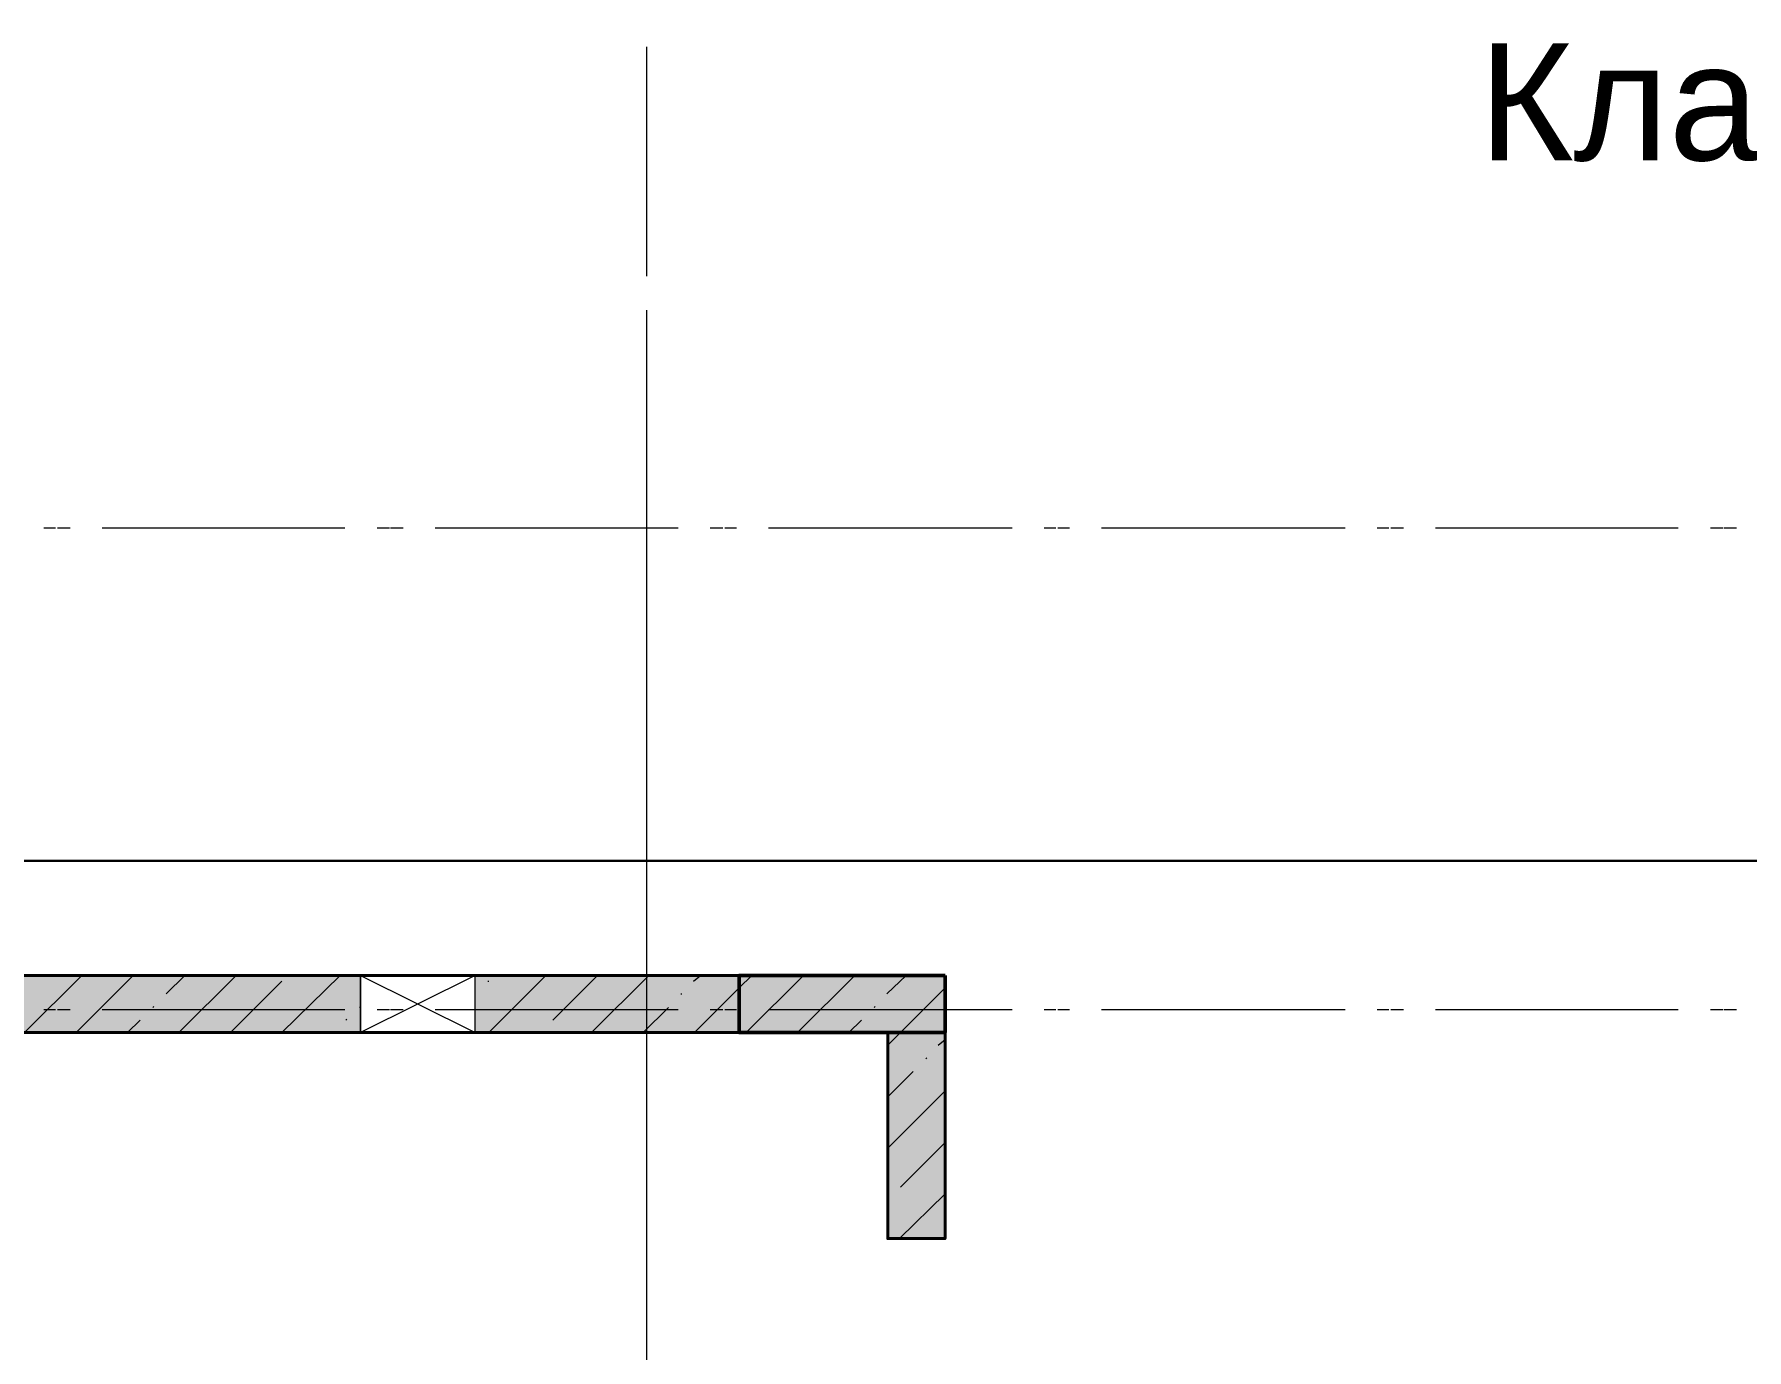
# Model space of a CAD drawing. Header units: millimetres. Extents: x -84737 to 172119, y -43083 to 59399.
# Drawn here: x -61683 to -54218, y 53197 to 58930 of the extents above; entities that cross this region are included whole.
import ezdxf

# ---------------------------------------------------------------- set-up
doc = ezdxf.new("R2010")
doc.units = ezdxf.units.MM
doc.layers.add('PDF _Геометрия', color=7, linetype='Continuous')
doc.layers.add('PDF _Текст', color=7, linetype='Continuous')
doc.layers.add('PDF _Сплошная заливка', color=7, linetype='Continuous', true_color=0xffffff)
doc.styles.add('PDF GOSTCommon', font='arial.ttf')

msp = doc.modelspace()

# ---------------------------------------------------------------- hatches: boundary and pattern name
at = {"layer": 'PDF _Сплошная заливка', "transparency": 33554559}
h = msp.add_hatch(color=256, dxfattribs=at)
h.paths.add_polyline_path([(-60260.5, 54578.8), (-60260.5, 54828.5), (-61809.6, 54828.5), (-61809.6, 54578.8)])
h.paths.add_polyline_path([(-59761, 54828.5), (-59761, 54578.8), (-58609.8, 54578.8), (-58609.8, 54828.5)])

# ---------------------------------------------------------------- linework, layer by layer
at = {"layer": 'PDF _Геометрия', "lineweight": 9}
for points in [[(-59011.9, 57876), (-59011.9, 58874.9)], [(-59011.9, 57046.4), (-59011.9, 57727.8)], [(-59011.9, 57622), (-59011.9, 57672.8)], [(-59011.9, 56420), (-59011.9, 57423.1)], [(-59011.9, 56792.4), (-59011.9, 56847.5)], [(-61640.3, 56779.7), (-61589.5, 56779.7)], [(-61581, 56779.7), (-61526, 56779.7)], [(-61386.3, 56779.7), (-60387.5, 56779.7)], [(-61327.1, 56779.7), (-60328.2, 56779.7)], [(-60188.5, 56779.7), (-60133.5, 56779.7)], [(-60129.3, 56779.7), (-60074.2, 56779.7)], [(-59934.6, 56779.7), (-58935.7, 56779.7)], [(-59875.3, 56779.7), (-58876.4, 56779.7)], [(-58736.8, 56779.7), (-58681.7, 56779.7)], [(-58673.3, 56779.7), (-58622.5, 56779.7)], [(-58482.8, 56779.7), (-57483.9, 56779.7)], [(-58423.5, 56779.7), (-57420.4, 56779.7)], [(-57280.7, 56779.7), (-57230, 56779.7)], [(-57221.5, 56779.7), (-57170.7, 56779.7)], [(-57031, 56779.7), (-56027.9, 56779.7)], [(-56967.5, 56779.7), (-55968.6, 56779.7)], [(-55829, 56779.7), (-55778.2, 56779.7)], [(-55769.7, 56779.7), (-55714.7, 56779.7)], [(-55575, 56779.7), (-54576.1, 56779.7)], [(-55515.8, 56779.7), (-54516.9, 56779.7)], [(-54377.2, 56779.7), (-54322.2, 56779.7)], [(-54317.9, 56779.7), (-54262.9, 56779.7)], [(-59011.9, 55594.6), (-59011.9, 56593.5)], [(-59011.9, 56170.3), (-59011.9, 56221)], [(-59011.9, 54968.2), (-59011.9, 55967.1)], [(-59011.9, 55340.7), (-59011.9, 55395.7)], [(-59011.9, 54142.9), (-59011.9, 55141.7)], [(-61724.9, 54578.8), (-61475.2, 54828.5)], [(-61500.6, 54578.8), (-61250.9, 54828.5)], [(-61107, 54748.1), (-61026.6, 54828.5)], [(-61052, 54578.8), (-60802.2, 54828.5)], [(-60827.6, 54578.8), (-60603.3, 54803.1)], [(-60603.3, 54578.8), (-60349.4, 54828.5)], [(-59706, 54803.1), (-59701.8, 54803.1)], [(-59701.8, 54578.8), (-59452.1, 54828.5)], [(-59422.4, 54633.8), (-59227.7, 54828.5)], [(-59253.1, 54578.8), (-59003.4, 54828.5)], [(-58808.7, 54803.1), (-58779.1, 54828.5)], [(-58804.5, 54578.8), (-58609.8, 54773.5), (-58554.7, 54828.5)], [(-58580.1, 54578.8), (-58330.4, 54828.5)], [(-58355.8, 54578.8), (-58106.1, 54828.5)], [(-57966.4, 54748.1), (-57881.8, 54828.5)], [(-59011.9, 54714.3), (-59011.9, 54769.3)], [(-58863.7, 54748.1), (-58859.5, 54748.1)], [(-57962.2, 54523.8), (-57907.2, 54578.8), (-57712.5, 54773.5)], [(-61640.3, 54680.4), (-61589.5, 54680.4)], [(-61581, 54680.4), (-61526, 54680.4)], [(-61386.3, 54680.4), (-60387.5, 54680.4)], [(-61327.1, 54680.4), (-60328.2, 54680.4)], [(-61166.2, 54688.9), (-61162, 54693.1)], [(-60324, 54633.8), (-60319.7, 54638.1)], [(-60264.7, 54688.9), (-60260.5, 54693.1)], [(-60188.5, 54680.4), (-60133.5, 54680.4)], [(-60129.3, 54680.4), (-60074.2, 54680.4)], [(-59934.6, 54680.4), (-58935.7, 54680.4)], [(-59875.3, 54680.4), (-58876.4, 54680.4)], [(-59028.8, 54578.8), (-58918.8, 54688.9)], [(-58736.8, 54680.4), (-58681.7, 54680.4)], [(-58673.3, 54680.4), (-58622.5, 54680.4)], [(-58482.8, 54680.4), (-57483.9, 54680.4)], [(-58423.5, 54680.4), (-57420.4, 54680.4)], [(-58021.4, 54688.9), (-58017.2, 54693.1)], [(-57280.7, 54680.4), (-57230, 54680.4)], [(-57221.5, 54680.4), (-57170.7, 54680.4)], [(-57031, 54680.4), (-56027.9, 54680.4)], [(-56967.5, 54680.4), (-55968.6, 54680.4)], [(-55829, 54680.4), (-55778.2, 54680.4)], [(-55769.7, 54680.4), (-55714.7, 54680.4)], [(-55575, 54680.4), (-54576.1, 54680.4)], [(-55515.8, 54680.4), (-54516.9, 54680.4)], [(-54377.2, 54680.4), (-54322.2, 54680.4)], [(-54317.9, 54680.4), (-54262.9, 54680.4)], [(-61276.3, 54578.8), (-61221.3, 54633.8)], [(-59477.4, 54578.8), (-59477.4, 54578.8)], [(-58131.5, 54578.8), (-58076.5, 54633.8)], [(-59011.9, 53516.4), (-59011.9, 54515.3)], [(-57742.1, 54523.8), (-57712.5, 54549.2)], [(-57797.1, 54464.5), (-57792.9, 54468.8)], [(-57962.2, 54299.5), (-57852.1, 54409.5)], [(-57962.2, 54075.1), (-57712.5, 54324.9)], [(-57907.2, 53905.8), (-57712.5, 54100.5)], [(-59011.9, 53888.9), (-59011.9, 53939.7)], [(-57911.4, 53681.5), (-57712.5, 53876.2)], [(-59011.9, 52686.9), (-59011.9, 53690)], [(-59011.9, 53262.5), (-59011.9, 53317.5)]]:
    msp.add_lwpolyline(points, dxfattribs=at)
at = {"layer": 'PDF _Геометрия', "lineweight": 30}
msp.add_lwpolyline([(-77360.1, 55328), (-77360.1, 33331.3), (-40663.7, 33331.3), (-40663.7, 41131.9), (-26865.5, 41131.9), (-26865.5, 57427.3), (-47363.8, 57427.3), (-47363.8, 55328)], close=True, dxfattribs=at)
at = {"layer": 'PDF _Геометрия', "lineweight": 40}
for points in [[(-61809.6, 54578.8), (-58609.8, 54578.8), (-58609.8, 54828.5), (-61809.6, 54828.5)], [(-57962.2, 54578.8), (-57962.2, 53681.5), (-57712.5, 53681.5), (-57712.5, 54578.8)]]:
    msp.add_lwpolyline(points, close=True, dxfattribs=at)
at = {"layer": 'PDF _Геометрия', "lineweight": 30}
for points in [[(-60260.5, 54828.5), (-59761, 54828.5)], [(-59761, 54578.8), (-60260.5, 54578.8)]]:
    msp.add_lwpolyline(points, dxfattribs=at)
at = {"layer": 'PDF _Геометрия', "lineweight": 9}
for points in [[(-60260.5, 54578.8), (-60260.5, 54828.5), (-59761, 54578.8), (-59761, 54828.5)], [(-59761, 54828.5), (-60260.5, 54828.5), (-60260.5, 54578.8), (-59761, 54578.8)]]:
    msp.add_lwpolyline(points, close=True, dxfattribs=at)
at = {"layer": 'PDF _Геометрия', "lineweight": 50}
msp.add_lwpolyline([(-57712.5, 54828.5), (-58609.8, 54828.5), (-58609.8, 54578.8), (-57712.5, 54578.8)], close=True, dxfattribs=at)
at = {"layer": 'PDF _Сплошная заливка', "lineweight": 5, "transparency": 33554559}
for points in [[(-58609.8, 54828.5), (-58609.8, 54578.8), (-57712.5, 54828.5), (-57712.5, 54578.8)], [(-57962.2, 54578.8), (-57962.2, 53681.5), (-57712.5, 54578.8), (-57712.5, 53681.5)]]:
    msp.add_solid(points, dxfattribs=at)

# ---------------------------------------------------------------- texts
at = {"layer": 'PDF _Текст', "insert": (-55387.6, 58561.7), "char_height": 509.183, "attachment_point": 4, "style": 'PDF GOSTCommon'}
msp.add_mtext('Кладочный план подвала', dxfattribs=at)

doc.saveas('drawing.dxf')
